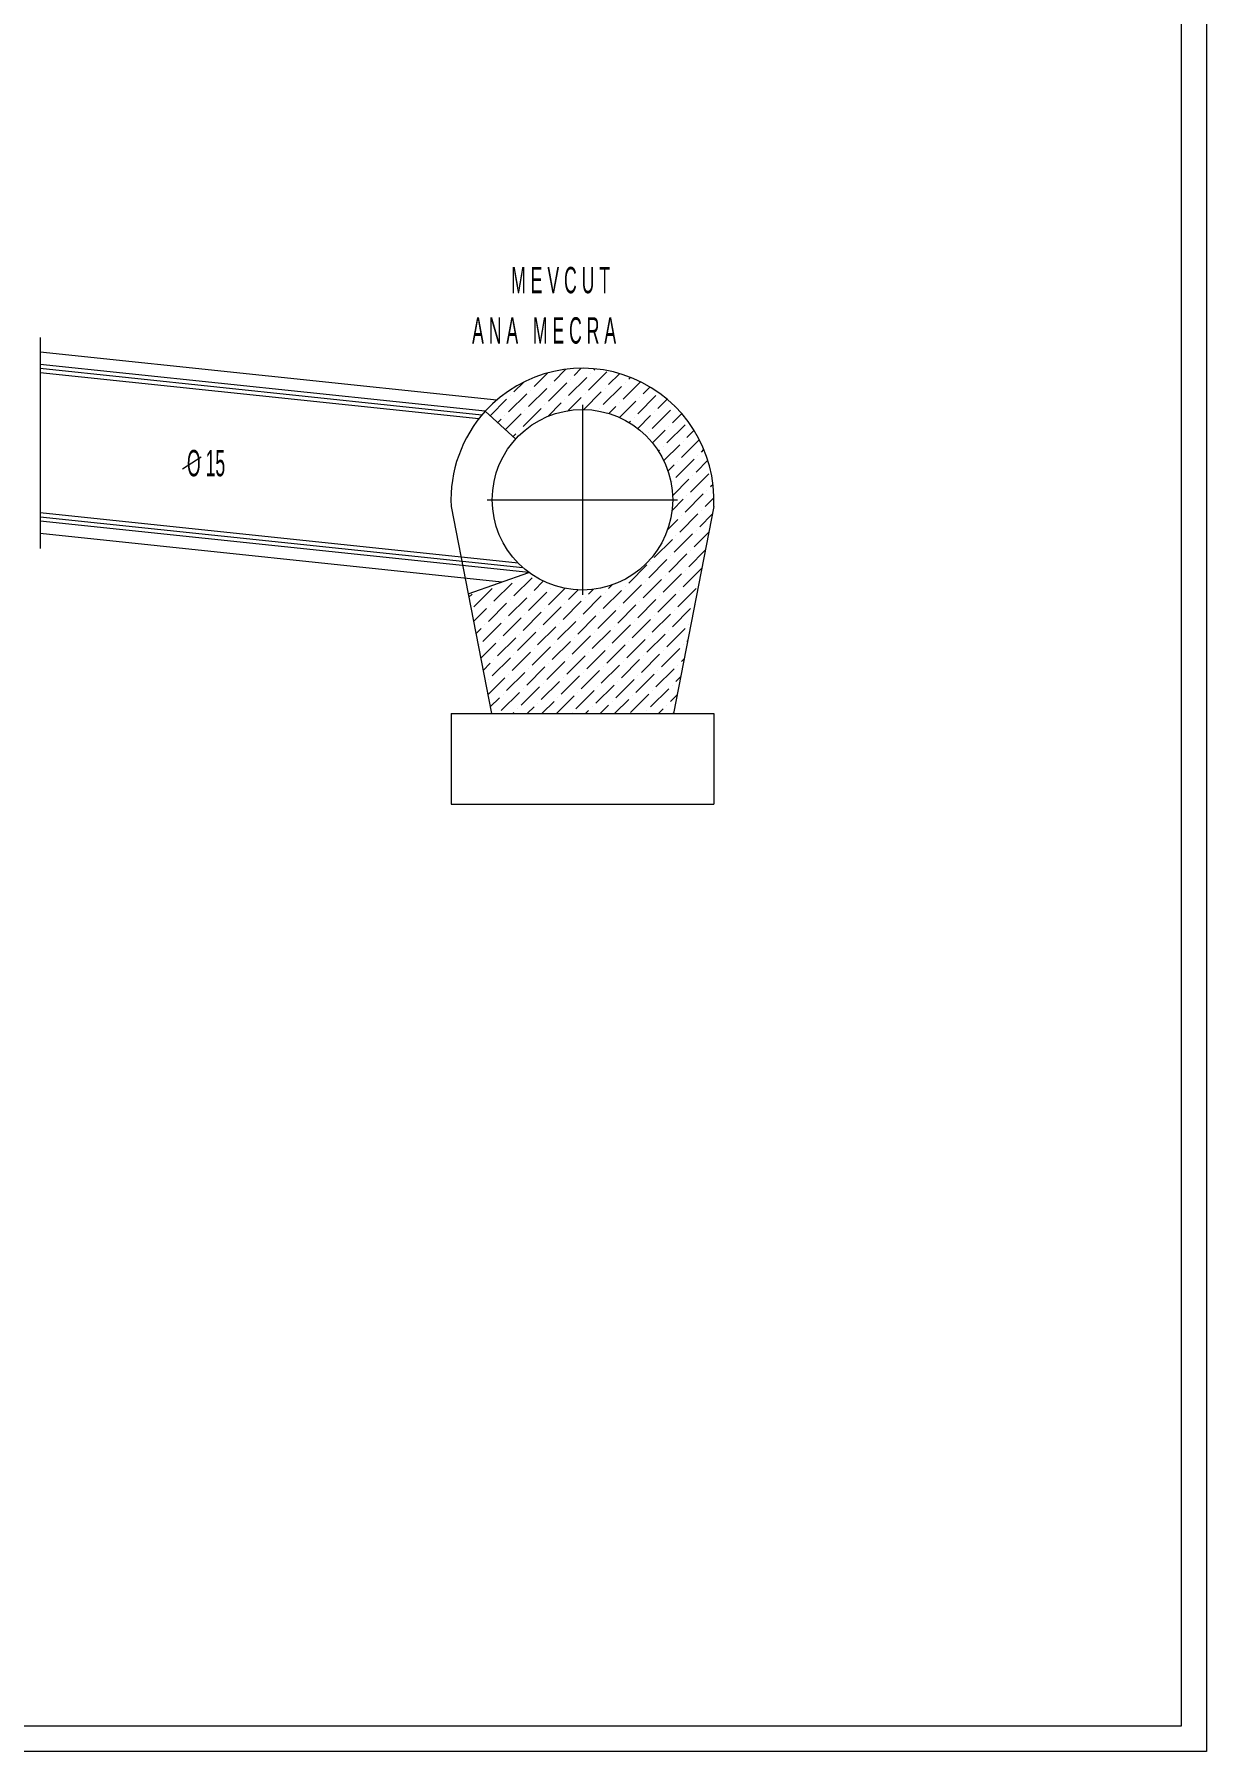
# Model space of a CAD drawing. Header units: millimetres. Extents: x 35860 to 71103, y -11298 to -8385.
# Drawn here: x 68761 to 69455, y -11298 to -10282 of the extents above; entities that cross this region are included whole.
import ezdxf

# ---------------------------------------------------------------- set-up
doc = ezdxf.new("R2010")
doc.units = ezdxf.units.MM
doc.header["$MEASUREMENT"] = 0
doc.layers.get('0').update_dxf_attribs({"lineweight": 15})
doc.layers.add('02', color=2, linetype='Continuous', lineweight=20)

# ---------------------------------------------------------------- blocks, each defined once
blk = doc.blocks.new('*X545')
at = {"color": 0}
for p, q in [((200.2, -107.39), (201.61, -105.98)), ((202.63, -106.73), (203.51, -105.85)), ((204.4, -108.5), (206.61, -106.29)), ((205.06, -106.07), (205.2, -105.92)), ((195.34, -108.72), (196.53, -107.53)), ((197.11, -110.49), (199.32, -108.28)), ((197.77, -108.05), (199.4, -106.42)), ((199.54, -109.82), (201.75, -107.61)), ((199.76, -107.83), (199.76, -107.83)), ((201.97, -109.16), (204.18, -106.95)), ((202.19, -107.17), (202.19, -107.17)), ((204.62, -106.51), (204.62, -106.51)), ((206.17, -110.26), (208.38, -108.05)), ((206.39, -108.28), (206.39, -108.28)), ((206.83, -107.83), (208.16, -106.5)), ((208.6, -109.6), (210.71, -107.49)), ((208.82, -107.61), (208.82, -107.61)), ((209.26, -107.17), (209.48, -106.95)), ((211.03, -108.94), (211.85, -108.11)), ((192.46, -111.6), (194.45, -109.6)), ((194.68, -111.15), (196.89, -108.94)), ((194.9, -109.16), (194.9, -109.16)), ((197.33, -108.5), (197.33, -108.5)), ((199.09, -110.26), (199.09, -110.26)), ((199.43, -111.69), (201.08, -110.04)), ((201.53, -109.6), (201.53, -109.6)), ((201.91, -110.99), (203.51, -109.38)), ((203.81, -110.85), (205.94, -108.72)), ((203.96, -108.94), (203.96, -108.94)), ((208.15, -111.81), (210.14, -109.82)), ((208.15, -110.04), (208.15, -110.04)), ((210.36, -111.37), (212.57, -109.16)), ((210.59, -109.38), (210.59, -109.38)), ((212.79, -110.71), (213.92, -109.59)), ((193.38, -112.44), (193.79, -112.03)), ((194.23, -111.59), (194.23, -111.59)), ((194.31, -113.28), (196.22, -111.37)), ((196.44, -112.92), (198.65, -110.71)), ((196.66, -110.93), (196.66, -110.93)), ((205.72, -110.71), (205.72, -110.71)), ((206.87, -111.33), (207.71, -110.49)), ((209.31, -112.42), (209.48, -112.25)), ((209.92, -111.81), (209.92, -111.81)), ((210.36, -113.14), (211.91, -111.59)), ((212.13, -113.14), (214.34, -110.93)), ((212.35, -111.15), (212.35, -111.15)), ((214.56, -112.47), (215.7, -111.34)), ((214.78, -110.49), (214.78, -110.49)), ((195.23, -114.13), (195.56, -113.8)), ((196, -113.36), (196, -113.36)), ((211.69, -113.58), (211.69, -113.58)), ((212.15, -114.89), (213.68, -113.36)), ((213.9, -114.9), (216.11, -112.7)), ((214.12, -112.92), (214.12, -112.92)), ((215.67, -116.67), (217.84, -114.5)), ((216.33, -114.24), (217.2, -113.37)), ((212.89, -115.91), (213.02, -115.79)), ((213.46, -115.35), (213.46, -115.35)), ((213.52, -117.05), (215.45, -115.13)), ((215.89, -114.68), (215.89, -114.68)), ((217.66, -116.45), (217.66, -116.45)), ((218.1, -116.01), (218.4, -115.71)), ((214.04, -118.3), (214.78, -117.56)), ((215, -119.1), (217.21, -116.89)), ((215.23, -117.11), (215.23, -117.11)), ((216.77, -120.87), (218.98, -118.66)), ((217.44, -118.44), (218.87, -117.01)), ((214.56, -119.55), (214.56, -119.55)), ((214.6, -121.28), (216.55, -119.32)), ((216.99, -118.88), (216.99, -118.88)), ((218.76, -120.65), (218.76, -120.65)), ((219.2, -120.21), (219.5, -119.91)), ((214.53, -123.11), (215.89, -121.75)), ((216.11, -123.3), (218.32, -121.09)), ((216.33, -121.31), (216.33, -121.31)), ((218.54, -122.64), (219.61, -121.57)), ((214, -125.42), (215.23, -124.19)), ((215.45, -125.73), (217.66, -123.52)), ((215.67, -123.74), (215.67, -123.74)), ((217.88, -125.07), (219.41, -123.54)), ((218.1, -123.08), (218.1, -123.08)), ((212.35, -128.83), (214.56, -126.62)), ((214.78, -128.16), (216.99, -125.95)), ((215, -126.17), (215, -126.17)), ((217.21, -127.5), (218.98, -125.74)), ((217.44, -125.51), (217.44, -125.51)), ((211.69, -131.26), (213.9, -129.05)), ((214.12, -130.59), (216.33, -128.38)), ((214.34, -128.61), (214.34, -128.61)), ((216.55, -129.93), (218.55, -127.93)), ((216.77, -127.94), (216.77, -127.94)), ((195.34, -133.47), (197.55, -131.26)), ((196, -131.04), (196.01, -131.03)), ((209.26, -131.92), (211.47, -129.71)), ((211.91, -129.27), (211.91, -129.27)), ((213.46, -133.02), (215.67, -130.81)), ((213.68, -131.04), (213.68, -131.04)), ((215.89, -132.36), (218.1, -130.15)), ((216.11, -130.37), (216.11, -130.37)), ((189.87, -133.63), (190.26, -133.25)), ((190.48, -134.79), (192.69, -132.58)), ((192.91, -134.13), (195.12, -131.92)), ((193.13, -132.14), (193.13, -132.14)), ((195.56, -131.48), (195.56, -131.48)), ((197.11, -135.23), (199.32, -133.02)), ((197.33, -133.25), (197.33, -133.25)), ((197.77, -132.8), (198.9, -131.67)), ((199.54, -134.57), (201.55, -132.55)), ((199.76, -132.58), (199.76, -132.58)), ((201.97, -133.91), (203.13, -132.74)), ((204.4, -133.25), (204.97, -132.68)), ((206.17, -135.01), (208.38, -132.8)), ((206.39, -133.02), (206.39, -133.02)), ((206.83, -132.58), (207.27, -132.14)), ((208.6, -134.35), (210.81, -132.14)), ((208.82, -132.36), (208.82, -132.36)), ((211.03, -133.69), (213.24, -131.48)), ((211.25, -131.7), (211.25, -131.7)), ((212.79, -135.46), (215, -133.25)), ((215.23, -134.79), (217.44, -132.58)), ((215.45, -132.8), (215.45, -132.8)), ((190.44, -136.59), (192.02, -135.01)), ((192.24, -136.56), (194.45, -134.35)), ((192.47, -134.57), (192.47, -134.57)), ((194.68, -135.9), (196.89, -133.69)), ((194.9, -133.91), (194.9, -133.91)), ((196.44, -137.66), (198.65, -135.46)), ((198.87, -137), (201.08, -134.79)), ((199.09, -135.01), (199.09, -135.01)), ((201.3, -136.34), (203.51, -134.13)), ((201.53, -134.35), (201.53, -134.35)), ((203.74, -135.68), (205.94, -133.47)), ((203.96, -133.69), (203.96, -133.69)), ((205.5, -137.44), (207.71, -135.23)), ((205.72, -135.46), (205.72, -135.46)), ((207.93, -136.78), (210.14, -134.57)), ((208.15, -134.79), (208.15, -134.79)), ((210.36, -136.12), (212.57, -133.91)), ((210.59, -134.13), (210.59, -134.13)), ((213.02, -133.47), (213.02, -133.47)), ((214.56, -137.22), (216.77, -135.01)), ((214.78, -135.23), (214.78, -135.23)), ((217.21, -134.57), (217.21, -134.57)), ((190.73, -138.07), (191.36, -137.44)), ((191.58, -138.99), (193.79, -136.78)), ((191.8, -137), (191.8, -137)), ((194.01, -138.33), (196.22, -136.12)), ((194.23, -136.34), (194.23, -136.34)), ((196.66, -135.68), (196.66, -135.68)), ((198.21, -139.43), (200.42, -137.22)), ((198.43, -137.44), (198.43, -137.44)), ((200.64, -138.77), (202.85, -136.56)), ((200.86, -136.78), (200.86, -136.78)), ((203.07, -138.11), (205.28, -135.9)), ((203.29, -136.12), (203.29, -136.12)), ((207.27, -139.21), (209.48, -137)), ((207.49, -137.22), (207.49, -137.22)), ((209.7, -138.55), (211.91, -136.34)), ((209.92, -136.56), (209.92, -136.56)), ((212.13, -137.89), (214.34, -135.68)), ((212.35, -135.9), (212.35, -135.9)), ((213.9, -139.65), (216.11, -137.44)), ((216.55, -137), (216.55, -137)), ((191.14, -139.43), (191.14, -139.43)), ((191.31, -141.03), (193.13, -139.21)), ((193.35, -140.76), (195.56, -138.55)), ((193.57, -138.77), (193.57, -138.77)), ((195.78, -140.1), (197.99, -137.89)), ((196, -138.11), (196, -138.11)), ((199.98, -141.2), (202.19, -138.99)), ((200.2, -139.21), (200.2, -139.21)), ((202.41, -140.54), (204.62, -138.33)), ((202.63, -138.55), (202.63, -138.55)), ((204.84, -139.87), (207.05, -137.66)), ((205.06, -137.89), (205.06, -137.89)), ((206.61, -141.64), (208.82, -139.43)), ((209.04, -140.98), (211.25, -138.77)), ((209.26, -138.99), (209.26, -138.99)), ((211.47, -140.32), (213.68, -138.11)), ((211.69, -138.33), (211.69, -138.33)), ((214.12, -137.66), (214.12, -137.66)), ((215.89, -139.43), (215.89, -139.43)), ((216.33, -138.99), (216.42, -138.9)), ((191.59, -142.51), (192.47, -141.64)), ((192.69, -143.19), (194.9, -140.98)), ((192.91, -141.2), (192.91, -141.2)), ((195.12, -142.53), (197.33, -140.32)), ((195.34, -140.54), (195.34, -140.54)), ((197.55, -141.86), (199.76, -139.65)), ((197.77, -139.87), (197.77, -139.87)), ((199.32, -143.63), (201.53, -141.42)), ((199.54, -141.64), (199.54, -141.64)), ((201.75, -142.97), (203.96, -140.76)), ((201.97, -140.98), (201.97, -140.98)), ((204.18, -142.31), (206.39, -140.1)), ((204.4, -140.32), (204.4, -140.32)), ((206.83, -139.65), (206.83, -139.65)), ((208.38, -143.41), (210.59, -141.2)), ((208.6, -141.42), (208.6, -141.42)), ((210.81, -142.75), (213.02, -140.54)), ((211.03, -140.76), (211.03, -140.76)), ((213.24, -142.08), (215.45, -139.87)), ((213.46, -140.1), (213.46, -140.1)), ((215.67, -141.42), (215.99, -141.1)), ((192.17, -145.47), (194.23, -143.41)), ((192.24, -143.63), (192.24, -143.63)), ((194.45, -144.96), (196.66, -142.75)), ((194.68, -142.97), (194.68, -142.97)), ((196.89, -144.29), (199.09, -142.08)), ((197.11, -142.31), (197.11, -142.31)), ((201.08, -145.4), (203.29, -143.19)), ((201.3, -143.41), (201.3, -143.41)), ((203.51, -144.74), (205.72, -142.53)), ((203.74, -142.75), (203.74, -142.75)), ((205.94, -144.07), (208.15, -141.86)), ((206.17, -142.08), (206.17, -142.08)), ((207.71, -145.84), (209.92, -143.63)), ((210.14, -145.18), (212.35, -142.97)), ((210.36, -143.19), (210.36, -143.19)), ((212.57, -144.51), (214.78, -142.31)), ((212.79, -142.53), (212.79, -142.53)), ((215, -143.85), (215.56, -143.29)), ((215.23, -141.86), (215.23, -141.86)), ((192.46, -146.95), (193.57, -145.84)), ((193.79, -147.39), (196, -145.18)), ((194.01, -145.4), (194.01, -145.4)), ((196.22, -146.72), (198.43, -144.51)), ((196.44, -144.74), (196.44, -144.74)), ((198.65, -146.06), (200.86, -143.85)), ((198.87, -144.07), (198.87, -144.07)), ((200.53, -147.72), (202.63, -145.62)), ((200.64, -145.84), (200.64, -145.84)), ((202.85, -147.17), (205.06, -144.96)), ((203.07, -145.18), (203.07, -145.18)), ((205.28, -146.5), (207.49, -144.29)), ((205.5, -144.51), (205.5, -144.51)), ((207.93, -143.85), (207.93, -143.85)), ((209.48, -147.61), (211.69, -145.4)), ((209.7, -145.62), (209.7, -145.62)), ((211.91, -146.95), (214.12, -144.74)), ((212.13, -144.96), (212.13, -144.96)), ((214.34, -146.28), (215.14, -145.49)), ((214.56, -144.29), (214.56, -144.29)), ((195.23, -147.72), (195.34, -147.61)), ((195.78, -147.17), (195.78, -147.17)), ((196.99, -147.72), (197.77, -146.95)), ((198.21, -146.5), (198.21, -146.5)), ((198.76, -147.72), (200.2, -146.28)), ((202.41, -147.61), (202.41, -147.61)), ((204.06, -147.72), (204.4, -147.39)), ((204.84, -146.95), (204.84, -146.95)), ((205.83, -147.72), (206.83, -146.72)), ((207.27, -146.28), (207.27, -146.28)), ((207.6, -147.72), (209.26, -146.06)), ((211.47, -147.39), (211.47, -147.39)), ((212.9, -147.72), (213.46, -147.17)), ((213.9, -146.72), (213.9, -146.72)), ((214.67, -147.72), (214.71, -147.68))]:
    blk.add_line(p, q, dxfattribs=at)

msp = doc.modelspace()

# ---------------------------------------------------------------- linework, layer by layer
at = {"layer": '02'}
for p, q in [((68764.6, -10461.1), (68764.6, -10586)), ((69034.8, -10498.1), (68764.6, -10469.7)), ((69028, -10504.7), (68764.6, -10477.1)), ((69026, -10507), (68764.6, -10479.5)), ((69024.2, -10509.2), (68764.6, -10482)), ((69028, -10504.7), (69046, -10521.2)), ((69085.5, -10500.9), (69085.5, -10613.4)), ((68860, -10531.8), (68848.9, -10539)), ((69029.2, -10557.1), (69141.7, -10557.1)), ((69047.4, -10594.6), (68764.6, -10564.8)), ((69050.3, -10597.3), (68764.6, -10567.3)), ((69007.8, -10561), (69017.9, -10612.7)), ((69163.2, -10561), (69139.3, -10683.5)), ((69053.8, -10600.1), (68764.6, -10569.7)), ((69037.7, -10605.8), (68764.6, -10577.1)), ((69017.9, -10612.7), (69053.8, -10600.1)), ((69017.9, -10612.7), (69031.6, -10683.5)), ((69007.8, -10683.5), (69163.2, -10683.5)), ((69007.8, -10683.5), (69007.8, -10737.3)), ((69163.2, -10683.5), (69163.2, -10737.3)), ((69007.8, -10737.3), (69163.2, -10737.3))]:
    msp.add_line(p, q, dxfattribs=at)
for points in [[(67960.2, -9264.8), (69454.8, -9264.8), (69454.8, -11297.8), (67960.2, -11297.8)], [(67975.2, -9279.8), (69439.8, -9279.8), (69439.8, -11282.8), (67975.2, -11282.8)]]:
    msp.add_lwpolyline(points, close=True, dxfattribs=at)
msp.add_circle((69085.5, -10557.1), 53.4, dxfattribs=at)
for start, end in [(357.1325, 137.6588), (137.6588, 182.8675)]:
    msp.add_arc((69085.5, -10557.1), 77.8, start, end, dxfattribs=at)

# ---------------------------------------------------------------- block references
at = {"layer": '02', "xscale": 4.875, "yscale": 4.875, "zscale": 4.875}
msp.add_blockref('*X545', (68092.7, -9963.3), dxfattribs=at)

# ---------------------------------------------------------------- texts
at = {"layer": '02', "width": 0.5}
for s, p in [('M E V C U T', (69043.3, -10434.9)), ('A N A   M E C R A', (69020.2, -10464.7)), ('O 15', (68851.5, -10543.2))]:
    msp.add_text(s, height=15.6, dxfattribs=at).set_placement(p)

doc.saveas('drawing.dxf')
